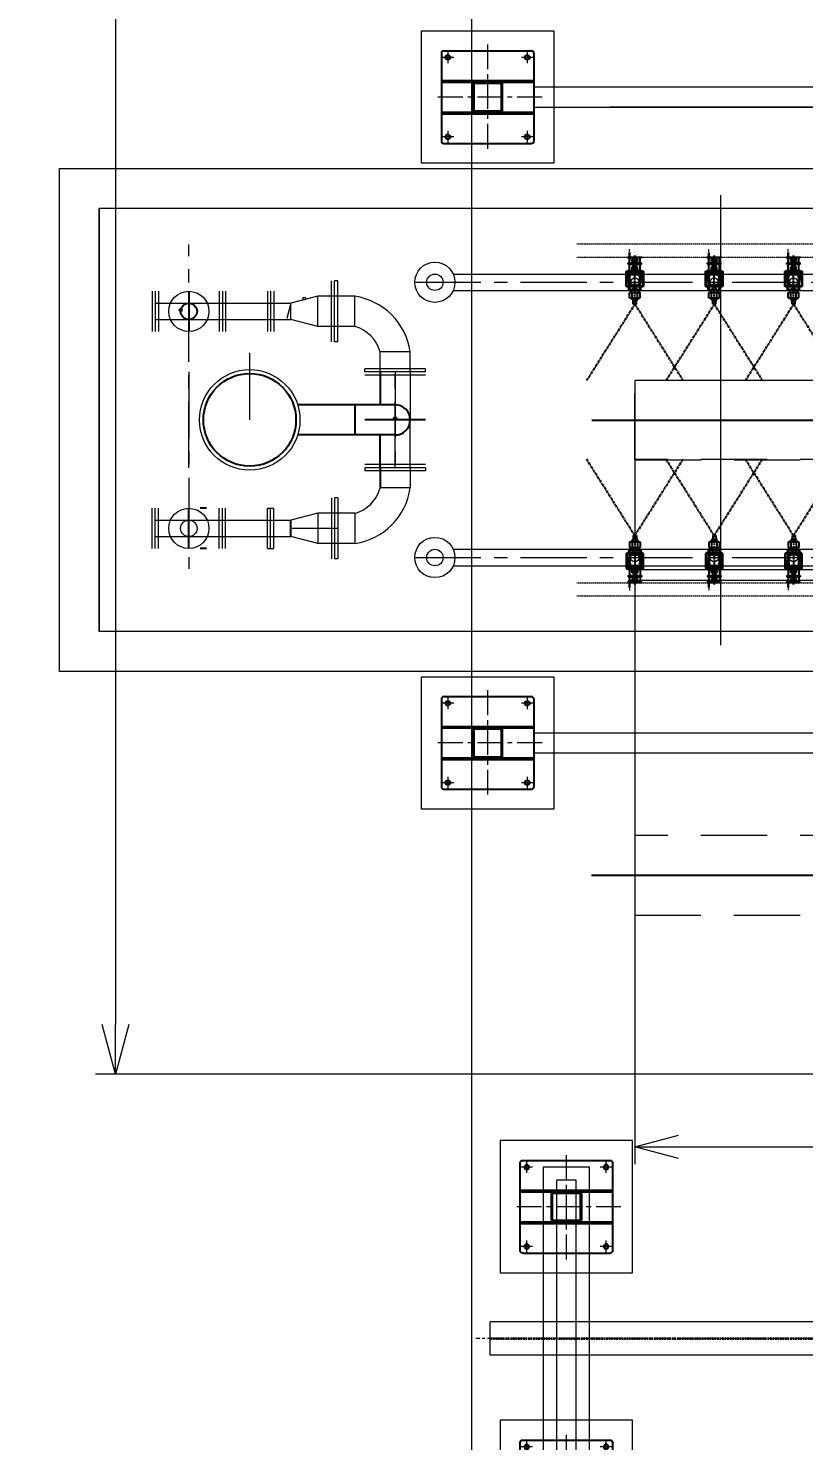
# Model space of a CAD drawing. Header units: inches. Extents: x 702888 to 852715, y 9845 to 271320.
# Drawn here: x 726536 to 729467, y 78208 to 83544 of the extents above; entities that cross this region are included whole.
import ezdxf

# ---------------------------------------------------------------- set-up
doc = ezdxf.new("R2010")
doc.units = ezdxf.units.IN
doc.header["$MEASUREMENT"] = 0
doc.header["$PDMODE"] = 34
for name, pattern in [('CENTER', [2, 1.25, -0.25, 0.25, -0.25]), ('CENTER2', [1.125, 0.75, -0.125, 0.125, -0.125]), ('CENTERX2', [4, 2.5, -0.5, 0.5, -0.5]), ('DASHED2', [0.375, 0.25, -0.125]), ('DASHEDX2', [1.5, 1, -0.5]), ('HIDDEN', [9.525, 6.35, -3.175]), ('HIDDEN2', [0.1875, 0.125, -0.0625]), ('PHANTOM2', [31.75, 15.875, -3.175, 3.175, -3.175, 3.175, -3.175])]:
    doc.linetypes.add(name, pattern=pattern)
doc.layers.get('0').update_dxf_attribs({"lineweight": 5})
doc.layers.get('Defpoints').update_dxf_attribs({"lineweight": 5})
for name, color, linetype in [('2 nb', 7, 'Continuous'), ('6nb', 230, 'Continuous'), ('Baugruppe', 1, 'Continuous'), ('Nozzle', 7, 'Continuous'), ('p5', 2, 'Continuous'), ('Riser Support', 7, 'Continuous'), ('stru pipe', 120, 'Continuous')]:
    doc.layers.add(name, color=color, linetype=linetype)
for name, color, linetype, lineweight in [('Beam 200', 6, 'Continuous', 0), ('chain', 2, 'Continuous', 5), ('cl', 6, 'CENTER', 5)]:
    doc.layers.add(name, color=color, linetype=linetype, lineweight=lineweight)
doc.dimstyles.new('D1', dxfattribs={"dimscale": 66, "dimtxt": 2.5, "dimasz": 2.5, "dimexe": 1, "dimexo": 1, "dimgap": 1.25, "dimtad": 1, "dimdec": 0, "dimdsep": 46, "dimtxsty": 'Standard', "dimblk": 'OPEN30', "dimcen": 2.5, "dimclrd": 150, "dimclre": 150, "dimclrt": 140, "dimadec": 0, "dimazin": 0, "dimtfac": 1, "dimtdec": 0, "dimtmove": 0, "dimatfit": 3, "dimfxl": 1, "dimtfill": 1, "dimlwd": 13, "dimlwe": 13, "dimarcsym": 0})

# ---------------------------------------------------------------- blocks, each defined once
blk = doc.blocks.new('A$C67DF10EB')
blk.add_lwpolyline([(-44.2, -101), (-44.2, 399), (455.8, 399), (455.8, -101)], close=True)
at = {"layer": 'cl', "color": 1, "linetype": 'CENTER', "ltscale": 100}
for p, q in [((55.8, 276.8), (55.8, 321.1)), ((355.8, 276.8), (355.8, 321.1)), ((33.7, 299), (78, 299)), ((333.7, 299), (378, 299)), ((55.8, -23.2), (55.8, 21.1)), ((355.8, -23.2), (355.8, 21.1)), ((33.7, -1), (78, -1)), ((333.7, -1), (378, -1))]:
    blk.add_line(p, q, dxfattribs=at)
at = {"layer": 'cl', "color": 1, "linetype": 'CENTER', "ltscale": 75}
for p, q in [((205.8, -50), (205.8, 347.9)), ((0, 149), (411.7, 149))]:
    blk.add_line(p, q, dxfattribs=at)
at = {"layer": 'p5', "linetype": 'Continuous'}
for p, q in [((370.8, 324), (40.8, 324)), ((30.8, -16), (30.8, 314)), ((380.8, -16), (380.8, 314)), ((380.8, 211.7), (30.8, 211.7)), ((380.8, 205.7), (30.8, 205.7)), ((380.8, 92.2), (30.8, 92.2)), ((380.8, 86.2), (30.8, 86.2)), ((370.8, -26), (40.8, -26))]:
    blk.add_line(p, q, dxfattribs=at)
for points in [[(262.6, 102.2), (262.6, 195.7, 0.414214), (252.6, 205.7), (159.1, 205.7, 0.414214), (149.1, 195.7), (149.1, 102.2, 0.414214), (159.1, 92.2), (252.6, 92.2, 0.414214)], [(257.8, 102), (257.8, 195.9, 0.414214), (252.8, 200.9), (158.9, 200.9, 0.414214), (153.9, 195.9), (153.9, 102, 0.414214), (158.9, 97), (252.8, 97, 0.414214)]]:
    blk.add_lwpolyline(points, format="xyb", close=True, dxfattribs=at)
for centre in [(55.8, 299), (355.8, 299), (55.8, -1), (355.8, -1)]:
    blk.add_circle(centre, 9, dxfattribs=at)
for centre, start, end in [((40.8, 314), 90, 180), ((370.8, 314), 0, 90), ((40.8, -16), 180, 270), ((370.8, -16), 270, 0)]:
    blk.add_arc(centre, 10, start, end, dxfattribs=at)
blk = doc.blocks.new('_Open30')
at = {"color": 0, "linetype": 'ByBlock', "lineweight": -2}
for p, q in [((-1, 0.268), (0, 0)), ((0, 0), (-1, -0.268)), ((0, 0), (-1, 0))]:
    blk.add_line(p, q, dxfattribs=at)
blk = doc.blocks.new('*D152')
at = {"layer": 'chain', "color": 150, "lineweight": 13, "transparency": 16777216}
for p, q in [((730753.7, 90345.9), (726790, 90345.9)), ((726865, 90158.4), (726865, 79780.4)), ((730753.7, 79592.9), (726790, 79592.9))]:
    blk.add_line(p, q, dxfattribs=at)
at = {"layer": 'Defpoints', "color": 0, "transparency": 16777216}
for p in [(730828.7, 90345.9), (726865, 79592.9), (730828.7, 79592.9)]:
    blk.add_point(p, dxfattribs=at)
at = {"layer": 'chain', "color": 150, "lineweight": 13, "transparency": 16777216, "xscale": 187.5, "yscale": 187.5, "zscale": 187.5}
for p, rotation in [((726865, 90345.9), 90), ((726865, 79592.9), 270)]:
    blk.add_blockref('_Open30', p, dxfattribs=dict(at, rotation=rotation))
at = {"layer": 'chain', "color": 140, "transparency": 16777216, "insert": (726677.5, 84969.4), "char_height": 187.5, "attachment_point": 5, "rotation": 90, "bg_fill": 3, "box_fill_scale": 1.25, "bg_fill_color": 256, "bg_fill_true_color": 13158600, "bg_fill_transparency": 0}
blk.add_mtext('10753', dxfattribs=at)
blk = doc.blocks.new('656u5')
at = {"color": 161}
for points in [[(728982.3, 77945.9), (729157.3, 77945.9), (729157.3, 79241.9), (728982.3, 79241.9)], [(729032.3, 77995.9), (729107.3, 77995.9), (729107.3, 79191.9), (729032.3, 79191.9)]]:
    blk.add_lwpolyline(points, close=True, dxfattribs=at)
at = {"color": 1, "xscale": -1}
for p in [(729275.7, 78942.9), (729275.7, 77886.2)]:
    blk.add_blockref('A$C67DF10EB', p, dxfattribs=at)
blk = doc.blocks.new('A$C4D81176E')
at = {"layer": 'Nozzle', "color": 2, "linetype": 'PHANTOM2', "ltscale": 0.5}
for q in [(361.3, 4.7), (361.3, -359.7)]:
    blk.add_line((73, -177.5), q, dxfattribs=at)
at = {"layer": 'Nozzle', "color": 2}
for p, q in [((-43.8, -159.8), (-43.9, -160.2)), ((-43.6, -159.4), (-43.8, -159.8)), ((-43.4, -159), (-43.6, -159.4)), ((-43.1, -158.7), (-43.4, -159)), ((-42.8, -158.4), (-43.1, -158.7)), ((-42.5, -158.1), (-42.8, -158.4)), ((-42.1, -157.9), (-42.5, -158.1)), ((-41.8, -157.7), (-42.1, -157.9)), ((-41.3, -157.6), (-41.8, -157.7)), ((-41.6, -160), (-41.8, -160.3)), ((-41.5, -159.9), (-41.6, -160)), ((-41.2, -159.7), (-41.5, -159.9)), ((-40.9, -157.5), (-41.3, -157.6)), ((-41, -159.6), (-41.2, -159.7)), ((-40.8, -159.5), (-41, -159.6)), ((-40.5, -157.5), (-40.9, -157.5)), ((-40.5, -159.5), (-40.8, -159.5)), ((17.7, -154.5), (-40.5, -157.5)), ((17.7, -156.5), (-40.5, -159.5)), ((-26.3, -156.8), (-26.3, -158.8)), ((4.2, -158.5), (4.2, -196.5)), ((16.7, -158.5), (4.2, -158.5)), ((16.9, -158.5), (16.7, -158.5)), ((17.2, -158.6), (16.9, -158.5)), ((17.4, -158.7), (17.2, -158.6)), ((17.6, -158.8), (17.4, -158.7)), ((17.8, -159), (17.6, -158.8)), ((18.1, -154.5), (17.7, -154.5)), ((17.9, -156.5), (17.7, -156.5)), ((18, -159.2), (17.8, -159)), ((18.2, -156.6), (17.9, -156.5)), ((18.1, -159.5), (18, -159.2)), ((18.5, -154.6), (18.1, -154.5)), ((18.2, -159.7), (18.1, -159.5)), ((18.4, -156.7), (18.2, -156.6)), ((18.2, -160), (18.2, -159.7)), ((18.2, -160), (18.2, -195)), ((18.6, -156.9), (18.4, -156.7)), ((18.9, -154.7), (18.5, -154.6)), ((18.8, -157), (18.6, -156.9)), ((18.9, -157.3), (18.8, -157)), ((19.3, -154.9), (18.9, -154.7)), ((19.1, -157.5), (18.9, -157.3)), ((19.2, -157.7), (19.1, -157.5)), ((19.2, -158), (19.2, -157.7)), ((19.2, -165), (19.2, -158)), ((19.7, -155.1), (19.3, -154.9)), ((20, -155.4), (19.7, -155.1)), ((20.3, -155.7), (20, -155.4)), ((20.5, -156), (20.3, -155.7)), ((20.8, -156.4), (20.5, -156)), ((20.9, -156.8), (20.8, -156.4)), ((21.1, -157.2), (20.9, -156.8)), ((21.2, -157.6), (21.1, -157.2)), ((21.2, -158), (21.2, -157.6)), ((21.2, -165), (21.2, -158)), ((49, -157.5), (28.2, -157.5)), ((28.2, -157.5), (28.2, -197.5)), ((49, -157.5), (49, -197.5)), ((-43.9, -160.2), (-44, -160.6)), ((-44, -160.6), (-44, -161)), ((-44, -194), (-44, -161)), ((-44, -194), (-44, -194.4)), ((-44, -194.4), (-43.9, -194.9)), ((-43.9, -194.9), (-43.8, -195.3)), ((-43.8, -195.3), (-43.6, -195.7)), ((-43.6, -195.7), (-43.4, -196)), ((-43.4, -196), (-43.1, -196.3)), ((-43.1, -196.3), (-42.8, -196.6)), ((-42.8, -196.6), (-42.5, -196.9)), ((-42.5, -196.9), (-42.1, -197.1)), ((-42.1, -197.1), (-41.8, -197.3)), ((-41.9, -160.5), (-42, -160.7)), ((-42, -160.7), (-42, -161)), ((-42, -194), (-42, -161)), ((-42, -194), (-42, -194.3)), ((-42, -194.3), (-41.9, -194.5)), ((-41.8, -160.3), (-41.9, -160.5)), ((-41.9, -194.5), (-41.8, -194.8)), ((-41.8, -194.8), (-41.6, -195)), ((-41.8, -197.3), (-41.3, -197.4)), ((-41.6, -195), (-41.5, -195.2)), ((-41.5, -195.2), (-41.2, -195.3)), ((-41.3, -197.4), (-40.9, -197.5)), ((-41.2, -195.3), (-41, -195.5)), ((-41, -195.5), (-40.8, -195.5)), ((-40.9, -197.5), (-40.5, -197.5)), ((-40.8, -195.5), (-40.5, -195.5)), ((17.7, -198.5), (-40.5, -195.5)), ((17.7, -200.5), (-40.5, -197.5)), ((-26.3, -196.2), (-26.3, -198.3)), ((16.7, -196.5), (4.2, -196.5)), ((16.7, -196.5), (16.9, -196.5)), ((16.7, -196.5), (16.9, -196.5)), ((16.9, -196.5), (17.2, -196.4)), ((16.9, -196.5), (17.2, -196.4)), ((17.2, -196.4), (17.4, -196.3)), ((17.2, -196.4), (17.4, -196.3)), ((17.4, -196.3), (17.6, -196.2)), ((17.4, -196.3), (17.6, -196.2)), ((17.6, -196.2), (17.8, -196)), ((17.6, -196.2), (17.8, -196)), ((17.7, -198.5), (17.9, -198.5)), ((17.7, -200.5), (18.1, -200.5)), ((17.8, -196), (18, -195.8)), ((17.8, -196), (18, -195.8)), ((17.9, -198.5), (18.2, -198.5)), ((18, -195.8), (18.1, -195.5)), ((18, -195.8), (18.1, -195.5)), ((18.1, -195.5), (18.2, -195.3)), ((18.1, -195.5), (18.2, -195.3)), ((18.1, -200.5), (18.5, -200.4)), ((28.2, -165), (18.2, -165)), ((28.2, -190), (18.2, -190)), ((18.2, -195.3), (18.2, -195)), ((18.2, -195.3), (18.2, -195)), ((18.2, -198.5), (18.4, -198.3)), ((18.4, -198.3), (18.6, -198.2)), ((18.5, -200.4), (18.9, -200.3)), ((18.6, -198.2), (18.8, -198)), ((18.8, -198), (18.9, -197.8)), ((18.9, -197.8), (19.1, -197.5)), ((18.9, -200.3), (19.3, -200.1)), ((19.1, -197.5), (19.2, -197.3)), ((19.2, -190), (19.2, -197)), ((19.2, -197.3), (19.2, -197)), ((19.3, -200.1), (19.7, -199.9)), ((19.7, -199.9), (20, -199.6)), ((20, -199.6), (20.3, -199.3)), ((20.3, -199.3), (20.5, -199)), ((20.5, -199), (20.8, -198.7)), ((20.8, -198.7), (20.9, -198.3)), ((20.9, -198.3), (21.1, -197.9)), ((21.1, -197.9), (21.2, -197.4)), ((21.2, -190), (21.2, -197)), ((21.2, -197.4), (21.2, -197)), ((49, -167.5), (28.2, -167.5)), ((49, -187.5), (28.2, -187.5)), ((49, -197.5), (28.2, -197.5)), ((49.6, -162.9), (49, -162.7)), ((49, -192.3), (49.6, -192.2)), ((50.3, -163), (49.6, -162.9)), ((49.6, -192.2), (50.3, -192)), ((50.9, -163.3), (50.3, -163)), ((50.3, -192), (50.9, -191.7)), ((51.5, -163.6), (50.9, -163.3)), ((50.9, -191.7), (51.5, -191.4)), ((52.1, -164), (51.5, -163.6)), ((51.5, -191.4), (52.1, -191.1)), ((52.6, -164.3), (52.1, -164)), ((52.1, -191.1), (52.6, -190.7)), ((53.2, -164.8), (52.6, -164.3)), ((52.6, -190.7), (53.2, -190.3)), ((53.7, -165.2), (53.2, -164.8)), ((53.2, -190.3), (53.7, -189.8)), ((54.1, -165.8), (53.7, -165.2)), ((53.7, -189.8), (54.1, -189.3)), ((54.5, -166.3), (54.1, -165.8)), ((54.1, -189.3), (54.5, -188.7)), ((54.9, -166.9), (54.5, -166.3)), ((54.5, -188.7), (54.9, -188.2)), ((55.2, -167.5), (54.9, -166.9)), ((54.9, -188.2), (55.2, -187.6)), ((55.5, -168.1), (55.2, -167.5)), ((55.2, -187.6), (55.4, -187)), ((55.4, -187), (55.6, -186.3)), ((55.6, -168.7), (55.5, -168.1)), ((55.8, -169.4), (55.6, -168.7)), ((55.6, -186.3), (55.8, -185.7)), ((56, -170.1), (55.8, -169.4)), ((55.8, -185.7), (55.9, -185)), ((55.9, -185), (56, -184.3)), ((56, -170.8), (56, -170.1)), ((56, -170.8), (56, -184.3)), ((63, -170.8), (56, -170.8)), ((63, -184.4), (56, -184.3)), ((63, -170.8), (63, -171.7)), ((73, -171.7), (63, -171.7)), ((73, -183.5), (63, -183.4)), ((63, -183.4), (63, -184.4)), ((68.7, -177.5), (73, -174.8)), ((68.7, -177.5), (73, -180.3)), ((73, -171.7), (73, -174.8)), ((73, -180.3), (73, -183.5))]:
    blk.add_line(p, q, dxfattribs=at)
at = {"layer": 'Nozzle', "color": 1, "linetype": 'CENTER2', "ltscale": 0.25}
blk.add_line((73, -177.5), (-46.9, -177.5), dxfattribs=at)
at = {"layer": 'Nozzle', "color": 8, "linetype": 'HIDDEN'}
for p, q in [((8.2, -170.5), (8.2, -184.5)), ((18.2, -170.5), (8.2, -170.5)), ((18.2, -184.5), (8.2, -184.5))]:
    blk.add_line(p, q, dxfattribs=at)
blk = doc.blocks.new('*U313')
at = {"layer": 'chain', "color": 7, "linetype": 'Continuous'}
blk.add_line((-20, -152.9, 0), (-20, -215, 0), dxfattribs=at)
at = {"layer": 'chain', "color": 5, "linetype": 'DASHEDX2'}
blk.add_line((-20, -238.1, 0), (-20, -248.1, 0), dxfattribs=at)
at = {"layer": 'chain', "color": 7, "linetype": 'Continuous'}
blk.add_circle((0, -123, 0), 16.1, dxfattribs=at)
at = {"layer": 'Riser Support', "color": 11}
for p, q in [((-25, -152.9, 0), (-25, -167.9, 0)), ((-25, -152.9, 0), (25, -152.9, 0)), ((-10, -152.9, 0), (-10, -180.9, 0)), ((10, -152.9, 0), (10, -180.9, 0)), ((25, -152.9, 0), (25, -167.9, 0)), ((-25, -160.9, 0), (25, -160.9, 0)), ((-25, -167.9, 0), (25, -167.9, 0)), ((-25, -190.9, 0), (-25, -195.9, 0)), ((-25, -190.9, 0), (25, -190.9, 0)), ((-25, -195.9, 0), (25, -195.9, 0)), ((-20, -167.9, 0), (-20, -190.9, 0)), ((-10, -180.9, 0), (-10, -173.7, 0)), ((-10, -180.9, 0), (10, -180.9, 0)), ((10, -180.9, 0), (-10, -180.9, 0)), ((-10, -201.9, 0), (-10, -209.2, 0)), ((10, -201.9, 0), (-10, -201.9, 0)), ((-7.5, -172.9, 0), (7.5, -172.9, 0)), ((-7.5, -209.9, 0), (7.5, -209.9, 0)), ((-5, -180.9, 0), (-5, -173.7, 0)), ((-5, -189, 0), (-5, -209.2, 0)), ((-4, -195.9, 0), (-4, -180.9, 0)), ((-4, -185.9, 0), (-4, -220.9, 0)), ((4, -195.9, 0), (4, -180.9, 0)), ((4, -185.9, 0), (4, -220.9, 0)), ((5, -173.7, 0), (5, -180.9, 0)), ((5, -209.2, 0), (5, -189, 0)), ((10, -173.7, 0), (10, -180.9, 0)), ((10, -209.2, 0), (10, -201.9, 0)), ((20, -167.9, 0), (20, -190.9, 0)), ((25, -190.9, 0), (25, -195.9, 0)), ((-4, -220.9, 0), (4, -220.9, 0))]:
    blk.add_line(p, q, dxfattribs=at)
at = {"layer": 'Riser Support', "color": 1, "linetype": 'CENTER2'}
blk.add_line((0, -139.1, 0), (0, -224.7, 0), dxfattribs=at)
at = {"layer": 'Riser Support'}
for p, q in [((20, -152.9, 0), (20, -215, 0)), ((-20, -195.9, 0), (-20, -235.9, 0)), ((-20, -195.9, 0), (20, -195.9, 0)), ((-20, -235.9, 0), (-20, -205.9, 0)), ((-4, -211.9, 0), (-4, -205.9, 0)), ((4, -211.9, 0), (4, -205.9, 0))]:
    blk.add_line(p, q, dxfattribs=at)
at = {"layer": 'Riser Support', "color": 11, "linetype": 'HIDDEN'}
for p, q in [((-5, -180.9, 0), (-5, -195.9, 0)), ((5, -180.9, 0), (5, -195.9, 0))]:
    blk.add_line(p, q, dxfattribs=at)
at = {"layer": 'Riser Support', "color": 1, "linetype": 'CENTER2', "ltscale": 200}
blk.add_line((0, -223.9, 0), (0, -193.9, 0), dxfattribs=at)
at = {"layer": 'Riser Support', "elevation": 0}
for points in [[(25, -165.9), (28.5, -165.9, 0.414214), (33, -161.4), (33, -110.4, 0.414214), (28.5, -105.9), (-28.5, -105.9, 0.414214), (-33, -110.4), (-33, -161.4, 0.414214), (-28.5, -165.9), (-25, -165.9)], [(25, -162.9), (28.5, -162.9, 0.414214), (30, -161.4), (30, -110.4, 0.414214), (28.5, -108.9), (-28.5, -108.9, 0.414214), (-30, -110.4), (-30, -161.4, 0.414214), (-28.5, -162.9), (-25, -162.9)]]:
    blk.add_lwpolyline(points, format="xyb", dxfattribs=at)
at = {"layer": 'Riser Support', "linetype": 'HIDDEN2', "ltscale": 0.75, "elevation": 0}
for points in [[(25, -165.9), (28.5, -165.9, 0.414214), (33, -161.4), (18, -115.4, 0.414214), (13.5, -110.9), (-13.5, -110.9, 0.414214), (-18, -115.4), (-33, -161.4, 0.414214), (-28.5, -165.9), (-25, -165.9)], [(25, -162.9), (28.5, -162.9, 0.414214), (30, -161.4), (15, -115.4, 0.414214), (13.5, -113.9), (-13.5, -113.9, 0.414214), (-15, -115.4), (-30, -161.4, 0.414214), (-28.5, -162.9), (-25, -162.9)]]:
    blk.add_lwpolyline(points, format="xyb", dxfattribs=at)
at = {"layer": 'Riser Support', "elevation": 0}
blk.add_lwpolyline([(25, -215), (-25, -215), (-25, -218), (25, -218), (25, -215)], dxfattribs=at)
at = {"layer": 'Riser Support', "color": 11}
for centre, radius, start, end in [((-7.5, -177.4, 0), 4.44, 55.6903, 124.3097), ((-7.5, -205.5, 0), 4.44, 235.6903, 304.3097), ((0, -189.5, 0), 16.6, 72.4519, 107.5481), ((0, -193.4, 0), 16.6, 252.4519, 287.5481), ((7.5, -177.4, 0), 4.44, 55.6903, 124.3097), ((7.5, -205.5, 0), 4.44, 235.6903, 304.3097)]:
    blk.add_arc(centre, radius, start, end, dxfattribs=at)
at = {"color": 0, "linetype": 'ByBlock', "lineweight": -2, "extrusion": (0, 0, -1), "xscale": -1, "zscale": -1, "rotation": 270}
blk.add_blockref('A$C4D81176E', (177.5, -113.2, 0), dxfattribs=at)
blk = doc.blocks.new('*U305')
at = {"layer": 'chain', "color": 0, "linetype": 'ByBlock', "lineweight": -2, "transparency": 16777216}
for p in [(0, 0), (300, 0)]:
    blk.add_blockref('*U313', p, dxfattribs=at)
blk = doc.blocks.new('*U291')
at = {"layer": 'chain', "color": 7, "linetype": 'Continuous'}
blk.add_line((-20, -152.9, 0), (-20, -215, 0), dxfattribs=at)
at = {"layer": 'chain', "color": 5, "linetype": 'DASHEDX2'}
blk.add_line((-20, -238.1, 0), (-20, -248.1, 0), dxfattribs=at)
at = {"layer": 'chain', "color": 7, "linetype": 'Continuous'}
blk.add_circle((0, -123, 0), 16.1, dxfattribs=at)
at = {"layer": 'Riser Support', "color": 11}
for p, q in [((-25, -152.9, 0), (-25, -167.9, 0)), ((-25, -152.9, 0), (25, -152.9, 0)), ((-10, -152.9, 0), (-10, -180.9, 0)), ((10, -152.9, 0), (10, -180.9, 0)), ((25, -152.9, 0), (25, -167.9, 0)), ((-25, -160.9, 0), (25, -160.9, 0)), ((-25, -167.9, 0), (25, -167.9, 0)), ((-25, -190.9, 0), (-25, -195.9, 0)), ((-25, -190.9, 0), (25, -190.9, 0)), ((-25, -195.9, 0), (25, -195.9, 0)), ((-20, -167.9, 0), (-20, -190.9, 0)), ((-10, -180.9, 0), (-10, -173.7, 0)), ((-10, -180.9, 0), (10, -180.9, 0)), ((10, -180.9, 0), (-10, -180.9, 0)), ((-10, -201.9, 0), (-10, -209.2, 0)), ((10, -201.9, 0), (-10, -201.9, 0)), ((-7.5, -172.9, 0), (7.5, -172.9, 0)), ((-7.5, -209.9, 0), (7.5, -209.9, 0)), ((-5, -180.9, 0), (-5, -173.7, 0)), ((-5, -189, 0), (-5, -209.2, 0)), ((-4, -195.9, 0), (-4, -180.9, 0)), ((-4, -185.9, 0), (-4, -220.9, 0)), ((4, -195.9, 0), (4, -180.9, 0)), ((4, -185.9, 0), (4, -220.9, 0)), ((5, -173.7, 0), (5, -180.9, 0)), ((5, -209.2, 0), (5, -189, 0)), ((10, -173.7, 0), (10, -180.9, 0)), ((10, -209.2, 0), (10, -201.9, 0)), ((20, -167.9, 0), (20, -190.9, 0)), ((25, -190.9, 0), (25, -195.9, 0)), ((-4, -220.9, 0), (4, -220.9, 0))]:
    blk.add_line(p, q, dxfattribs=at)
at = {"layer": 'Riser Support', "color": 1, "linetype": 'CENTER2'}
blk.add_line((0, -139.1, 0), (0, -224.7, 0), dxfattribs=at)
at = {"layer": 'Riser Support'}
for p, q in [((20, -152.9, 0), (20, -215, 0)), ((-20, -195.9, 0), (-20, -235.9, 0)), ((-20, -195.9, 0), (20, -195.9, 0)), ((-20, -235.9, 0), (-20, -205.9, 0)), ((-4, -211.9, 0), (-4, -205.9, 0)), ((4, -211.9, 0), (4, -205.9, 0))]:
    blk.add_line(p, q, dxfattribs=at)
at = {"layer": 'Riser Support', "color": 11, "linetype": 'HIDDEN'}
for p, q in [((-5, -180.9, 0), (-5, -195.9, 0)), ((5, -180.9, 0), (5, -195.9, 0))]:
    blk.add_line(p, q, dxfattribs=at)
at = {"layer": 'Riser Support', "color": 1, "linetype": 'CENTER2', "ltscale": 200}
blk.add_line((0, -223.9, 0), (0, -193.9, 0), dxfattribs=at)
at = {"layer": 'Riser Support', "elevation": 0}
for points in [[(25, -165.9), (28.5, -165.9, 0.414214), (33, -161.4), (33, -110.4, 0.414214), (28.5, -105.9), (-28.5, -105.9, 0.414214), (-33, -110.4), (-33, -161.4, 0.414214), (-28.5, -165.9), (-25, -165.9)], [(25, -162.9), (28.5, -162.9, 0.414214), (30, -161.4), (30, -110.4, 0.414214), (28.5, -108.9), (-28.5, -108.9, 0.414214), (-30, -110.4), (-30, -161.4, 0.414214), (-28.5, -162.9), (-25, -162.9)]]:
    blk.add_lwpolyline(points, format="xyb", dxfattribs=at)
at = {"layer": 'Riser Support', "linetype": 'HIDDEN2', "ltscale": 0.75, "elevation": 0}
for points in [[(25, -165.9), (28.5, -165.9, 0.414214), (33, -161.4), (18, -115.4, 0.414214), (13.5, -110.9), (-13.5, -110.9, 0.414214), (-18, -115.4), (-33, -161.4, 0.414214), (-28.5, -165.9), (-25, -165.9)], [(25, -162.9), (28.5, -162.9, 0.414214), (30, -161.4), (15, -115.4, 0.414214), (13.5, -113.9), (-13.5, -113.9, 0.414214), (-15, -115.4), (-30, -161.4, 0.414214), (-28.5, -162.9), (-25, -162.9)]]:
    blk.add_lwpolyline(points, format="xyb", dxfattribs=at)
at = {"layer": 'Riser Support', "elevation": 0}
blk.add_lwpolyline([(25, -215), (-25, -215), (-25, -218), (25, -218), (25, -215)], dxfattribs=at)
at = {"layer": 'Riser Support', "color": 11}
for centre, radius, start, end in [((-7.5, -177.4, 0), 4.44, 55.6903, 124.3097), ((-7.5, -205.5, 0), 4.44, 235.6903, 304.3097), ((0, -189.5, 0), 16.6, 72.4519, 107.5481), ((0, -193.4, 0), 16.6, 252.4519, 287.5481), ((7.5, -177.4, 0), 4.44, 55.6903, 124.3097), ((7.5, -205.5, 0), 4.44, 235.6903, 304.3097)]:
    blk.add_arc(centre, radius, start, end, dxfattribs=at)
at = {"color": 0, "linetype": 'ByBlock', "lineweight": -2, "extrusion": (0, 0, -1), "xscale": -1, "zscale": -1, "rotation": 270}
blk.add_blockref('A$C4D81176E', (177.5, -113.2, 0), dxfattribs=at)
blk = doc.blocks.new('*U303')
at = {"layer": 'chain', "color": 0, "linetype": 'ByBlock', "lineweight": -2, "transparency": 16777216}
for p in [(0, 0), (300, 0), (600, 0)]:
    blk.add_blockref('*U291', p, dxfattribs=at)
blk = doc.blocks.new('*U292')
at = {"layer": 'chain', "color": 7, "linetype": 'Continuous'}
blk.add_line((-20, -152.9, 0), (-20, -215, 0), dxfattribs=at)
at = {"layer": 'chain', "color": 5, "linetype": 'DASHEDX2'}
blk.add_line((-20, -238.1, 0), (-20, -248.1, 0), dxfattribs=at)
at = {"layer": 'chain', "color": 7, "linetype": 'Continuous'}
blk.add_circle((0, -123, 0), 16.1, dxfattribs=at)
at = {"layer": 'Riser Support', "color": 11}
for p, q in [((-25, -152.9, 0), (-25, -167.9, 0)), ((-25, -152.9, 0), (25, -152.9, 0)), ((-10, -152.9, 0), (-10, -180.9, 0)), ((10, -152.9, 0), (10, -180.9, 0)), ((25, -152.9, 0), (25, -167.9, 0)), ((-25, -160.9, 0), (25, -160.9, 0)), ((-25, -167.9, 0), (25, -167.9, 0)), ((-25, -190.9, 0), (-25, -195.9, 0)), ((-25, -190.9, 0), (25, -190.9, 0)), ((-25, -195.9, 0), (25, -195.9, 0)), ((-20, -167.9, 0), (-20, -190.9, 0)), ((-10, -180.9, 0), (-10, -173.7, 0)), ((-10, -180.9, 0), (10, -180.9, 0)), ((10, -180.9, 0), (-10, -180.9, 0)), ((-10, -201.9, 0), (-10, -209.2, 0)), ((10, -201.9, 0), (-10, -201.9, 0)), ((-7.5, -172.9, 0), (7.5, -172.9, 0)), ((-7.5, -209.9, 0), (7.5, -209.9, 0)), ((-5, -180.9, 0), (-5, -173.7, 0)), ((-5, -189, 0), (-5, -209.2, 0)), ((-4, -195.9, 0), (-4, -180.9, 0)), ((-4, -185.9, 0), (-4, -220.9, 0)), ((4, -195.9, 0), (4, -180.9, 0)), ((4, -185.9, 0), (4, -220.9, 0)), ((5, -173.7, 0), (5, -180.9, 0)), ((5, -209.2, 0), (5, -189, 0)), ((10, -173.7, 0), (10, -180.9, 0)), ((10, -209.2, 0), (10, -201.9, 0)), ((20, -167.9, 0), (20, -190.9, 0)), ((25, -190.9, 0), (25, -195.9, 0)), ((-4, -220.9, 0), (4, -220.9, 0))]:
    blk.add_line(p, q, dxfattribs=at)
at = {"layer": 'Riser Support', "color": 1, "linetype": 'CENTER2'}
blk.add_line((0, -139.1, 0), (0, -224.7, 0), dxfattribs=at)
at = {"layer": 'Riser Support'}
for p, q in [((20, -152.9, 0), (20, -215, 0)), ((-20, -195.9, 0), (-20, -235.9, 0)), ((-20, -195.9, 0), (20, -195.9, 0)), ((-20, -235.9, 0), (-20, -205.9, 0)), ((-4, -211.9, 0), (-4, -205.9, 0)), ((4, -211.9, 0), (4, -205.9, 0))]:
    blk.add_line(p, q, dxfattribs=at)
at = {"layer": 'Riser Support', "color": 11, "linetype": 'HIDDEN'}
for p, q in [((-5, -180.9, 0), (-5, -195.9, 0)), ((5, -180.9, 0), (5, -195.9, 0))]:
    blk.add_line(p, q, dxfattribs=at)
at = {"layer": 'Riser Support', "color": 1, "linetype": 'CENTER2', "ltscale": 200}
blk.add_line((0, -223.9, 0), (0, -193.9, 0), dxfattribs=at)
at = {"layer": 'Riser Support', "elevation": 0}
for points in [[(25, -165.9), (28.5, -165.9, 0.414214), (33, -161.4), (33, -110.4, 0.414214), (28.5, -105.9), (-28.5, -105.9, 0.414214), (-33, -110.4), (-33, -161.4, 0.414214), (-28.5, -165.9), (-25, -165.9)], [(25, -162.9), (28.5, -162.9, 0.414214), (30, -161.4), (30, -110.4, 0.414214), (28.5, -108.9), (-28.5, -108.9, 0.414214), (-30, -110.4), (-30, -161.4, 0.414214), (-28.5, -162.9), (-25, -162.9)]]:
    blk.add_lwpolyline(points, format="xyb", dxfattribs=at)
at = {"layer": 'Riser Support', "linetype": 'HIDDEN2', "ltscale": 0.75, "elevation": 0}
for points in [[(25, -165.9), (28.5, -165.9, 0.414214), (33, -161.4), (18, -115.4, 0.414214), (13.5, -110.9), (-13.5, -110.9, 0.414214), (-18, -115.4), (-33, -161.4, 0.414214), (-28.5, -165.9), (-25, -165.9)], [(25, -162.9), (28.5, -162.9, 0.414214), (30, -161.4), (15, -115.4, 0.414214), (13.5, -113.9), (-13.5, -113.9, 0.414214), (-15, -115.4), (-30, -161.4, 0.414214), (-28.5, -162.9), (-25, -162.9)]]:
    blk.add_lwpolyline(points, format="xyb", dxfattribs=at)
at = {"layer": 'Riser Support', "elevation": 0}
blk.add_lwpolyline([(25, -215), (-25, -215), (-25, -218), (25, -218), (25, -215)], dxfattribs=at)
at = {"layer": 'Riser Support', "color": 11}
for centre, radius, start, end in [((-7.5, -177.4, 0), 4.44, 55.6903, 124.3097), ((-7.5, -205.5, 0), 4.44, 235.6903, 304.3097), ((0, -189.5, 0), 16.6, 72.4519, 107.5481), ((0, -193.4, 0), 16.6, 252.4519, 287.5481), ((7.5, -177.4, 0), 4.44, 55.6903, 124.3097), ((7.5, -205.5, 0), 4.44, 235.6903, 304.3097)]:
    blk.add_arc(centre, radius, start, end, dxfattribs=at)
at = {"color": 0, "linetype": 'ByBlock', "lineweight": -2, "extrusion": (0, 0, -1), "xscale": -1, "zscale": -1, "rotation": 270}
blk.add_blockref('A$C4D81176E', (177.5, -113.2, 0), dxfattribs=at)
blk = doc.blocks.new('*U301')
at = {"layer": 'chain', "color": 0, "linetype": 'ByBlock', "lineweight": -2, "transparency": 16777216}
for p in [(0, 0), (300, 0)]:
    blk.add_blockref('*U292', p, dxfattribs=at)
blk = doc.blocks.new('*U311')
at = {"layer": 'chain', "color": 7, "linetype": 'Continuous'}
blk.add_line((-20, -152.9, 0), (-20, -215, 0), dxfattribs=at)
at = {"layer": 'chain', "color": 5, "linetype": 'DASHEDX2'}
blk.add_line((-20, -238.1, 0), (-20, -248.1, 0), dxfattribs=at)
at = {"layer": 'chain', "color": 7, "linetype": 'Continuous'}
blk.add_circle((0, -123, 0), 16.1, dxfattribs=at)
at = {"layer": 'Riser Support', "color": 11}
for p, q in [((-25, -152.9, 0), (-25, -167.9, 0)), ((-25, -152.9, 0), (25, -152.9, 0)), ((-10, -152.9, 0), (-10, -180.9, 0)), ((10, -152.9, 0), (10, -180.9, 0)), ((25, -152.9, 0), (25, -167.9, 0)), ((-25, -160.9, 0), (25, -160.9, 0)), ((-25, -167.9, 0), (25, -167.9, 0)), ((-25, -190.9, 0), (-25, -195.9, 0)), ((-25, -190.9, 0), (25, -190.9, 0)), ((-25, -195.9, 0), (25, -195.9, 0)), ((-20, -167.9, 0), (-20, -190.9, 0)), ((-10, -180.9, 0), (-10, -173.7, 0)), ((-10, -180.9, 0), (10, -180.9, 0)), ((10, -180.9, 0), (-10, -180.9, 0)), ((-10, -201.9, 0), (-10, -209.2, 0)), ((10, -201.9, 0), (-10, -201.9, 0)), ((-7.5, -172.9, 0), (7.5, -172.9, 0)), ((-7.5, -209.9, 0), (7.5, -209.9, 0)), ((-5, -180.9, 0), (-5, -173.7, 0)), ((-5, -189, 0), (-5, -209.2, 0)), ((-4, -195.9, 0), (-4, -180.9, 0)), ((-4, -185.9, 0), (-4, -220.9, 0)), ((4, -195.9, 0), (4, -180.9, 0)), ((4, -185.9, 0), (4, -220.9, 0)), ((5, -173.7, 0), (5, -180.9, 0)), ((5, -209.2, 0), (5, -189, 0)), ((10, -173.7, 0), (10, -180.9, 0)), ((10, -209.2, 0), (10, -201.9, 0)), ((20, -167.9, 0), (20, -190.9, 0)), ((25, -190.9, 0), (25, -195.9, 0)), ((-4, -220.9, 0), (4, -220.9, 0))]:
    blk.add_line(p, q, dxfattribs=at)
at = {"layer": 'Riser Support', "color": 1, "linetype": 'CENTER2'}
blk.add_line((0, -139.1, 0), (0, -224.7, 0), dxfattribs=at)
at = {"layer": 'Riser Support'}
for p, q in [((20, -152.9, 0), (20, -215, 0)), ((-20, -195.9, 0), (-20, -235.9, 0)), ((-20, -195.9, 0), (20, -195.9, 0)), ((-20, -235.9, 0), (-20, -205.9, 0)), ((-4, -211.9, 0), (-4, -205.9, 0)), ((4, -211.9, 0), (4, -205.9, 0))]:
    blk.add_line(p, q, dxfattribs=at)
at = {"layer": 'Riser Support', "color": 11, "linetype": 'HIDDEN'}
for p, q in [((-5, -180.9, 0), (-5, -195.9, 0)), ((5, -180.9, 0), (5, -195.9, 0))]:
    blk.add_line(p, q, dxfattribs=at)
at = {"layer": 'Riser Support', "color": 1, "linetype": 'CENTER2', "ltscale": 200}
blk.add_line((0, -223.9, 0), (0, -193.9, 0), dxfattribs=at)
at = {"layer": 'Riser Support', "elevation": 0}
for points in [[(25, -165.9), (28.5, -165.9, 0.414214), (33, -161.4), (33, -110.4, 0.414214), (28.5, -105.9), (-28.5, -105.9, 0.414214), (-33, -110.4), (-33, -161.4, 0.414214), (-28.5, -165.9), (-25, -165.9)], [(25, -162.9), (28.5, -162.9, 0.414214), (30, -161.4), (30, -110.4, 0.414214), (28.5, -108.9), (-28.5, -108.9, 0.414214), (-30, -110.4), (-30, -161.4, 0.414214), (-28.5, -162.9), (-25, -162.9)]]:
    blk.add_lwpolyline(points, format="xyb", dxfattribs=at)
at = {"layer": 'Riser Support', "linetype": 'HIDDEN2', "ltscale": 0.75, "elevation": 0}
for points in [[(25, -165.9), (28.5, -165.9, 0.414214), (33, -161.4), (18, -115.4, 0.414214), (13.5, -110.9), (-13.5, -110.9, 0.414214), (-18, -115.4), (-33, -161.4, 0.414214), (-28.5, -165.9), (-25, -165.9)], [(25, -162.9), (28.5, -162.9, 0.414214), (30, -161.4), (15, -115.4, 0.414214), (13.5, -113.9), (-13.5, -113.9, 0.414214), (-15, -115.4), (-30, -161.4, 0.414214), (-28.5, -162.9), (-25, -162.9)]]:
    blk.add_lwpolyline(points, format="xyb", dxfattribs=at)
at = {"layer": 'Riser Support', "elevation": 0}
blk.add_lwpolyline([(25, -215), (-25, -215), (-25, -218), (25, -218), (25, -215)], dxfattribs=at)
at = {"layer": 'Riser Support', "color": 11}
for centre, radius, start, end in [((-7.5, -177.4, 0), 4.44, 55.6903, 124.3097), ((-7.5, -205.5, 0), 4.44, 235.6903, 304.3097), ((0, -189.5, 0), 16.6, 72.4519, 107.5481), ((0, -193.4, 0), 16.6, 252.4519, 287.5481), ((7.5, -177.4, 0), 4.44, 55.6903, 124.3097), ((7.5, -205.5, 0), 4.44, 235.6903, 304.3097)]:
    blk.add_arc(centre, radius, start, end, dxfattribs=at)
at = {"color": 0, "linetype": 'ByBlock', "lineweight": -2, "extrusion": (0, 0, -1), "xscale": -1, "zscale": -1, "rotation": 270}
blk.add_blockref('A$C4D81176E', (177.5, -113.2, 0), dxfattribs=at)
blk = doc.blocks.new('*U310')
at = {"layer": 'chain', "color": 0, "linetype": 'ByBlock', "lineweight": -2, "transparency": 16777216}
for p in [(0, 0), (300, 0), (600, 0)]:
    blk.add_blockref('*U311', p, dxfattribs=at)
blk = doc.blocks.new('A$C3bb54d8b')
at = {"color": 161}
for p, q in [((-15001.02, -10910.06), (-17161.2, -10910.06)), ((-17161.2, -10985.06), (-15001.02, -10985.06))]:
    blk.add_line(p, q, dxfattribs=at)
for p, q in [((-19243, -13117.56), (-19243, -11217.56)), ((-19243, -11217.56), (-2418, -11217.56)), ((-19093, -12967.56), (-19093, -11367.56)), ((-19093, -11367.56), (-2568, -11367.56)), ((-19093, -11367.56), (-19093, -12967.56)), ((-2568, -12967.56), (-19093, -12967.56)), ((-2418, -13117.56), (-19243, -13117.56))]:
    blk.add_line(p, q)
at = {"color": 1, "linetype": 'CENTERX2', "ltscale": 100}
for p, q in [((-18754, -12348.56), (-18754, -11504.97)), ((-18191, -11642.56), (-18203, -11642.56)), ((-17900, -11647.56), (-2749.1, -11647.56)), ((-18754, -11986.56), (-18754, -12730.15)), ((-18089, -11986.56), (-18089, -11974.56)), ((-17974, -12348.56), (-17974, -11974.56)), ((-17974, -11986.56), (-17974, -12360.56)), ((-18089, -12348.56), (-18089, -12360.56)), ((-18191, -12577.56), (-18363.96, -12577.56)), ((-18191, -12692.56), (-18203, -12692.56)), ((-17900, -12687.56), (-2749.1, -12687.56))]:
    blk.add_line(p, q, dxfattribs=at)
at = {"color": 1, "linetype": 'DASHED2', "ltscale": 1000}
blk.add_lwpolyline([(-3068.04, -12317.56), (-17068.04, -12317.56), (-17068.04, -12017.56), (-3068.04, -12017.56)], close=True, dxfattribs=at)
at = {"layer": '2 nb'}
for p, q in [((-18754, -11681.56), (-18754, -11833.56)), ((-18754, -12653.56), (-18754, -12501.56))]:
    blk.add_line(p, q, dxfattribs=at)
for centre, radius in [((-18754, -11757.56), 31), ((-18785, -11752.56), 5), ((-17974, -12162.56), 5)]:
    blk.add_circle(centre, radius, dxfattribs=at)
at = {"layer": '6nb'}
for p, q in [((-18687, -12501.56), (-18711, -12501.56)), ((-18369, -12608.56), (-18369, -12546.56)), ((-18687, -12653.56), (-18711, -12653.56))]:
    blk.add_line(p, q, dxfattribs=at)
blk.add_circle((-18524, -12167.56), 175, dxfattribs=at)
at = {"layer": 'chain', "color": 5, "linetype": 'DASHEDX2'}
for p, q in [((-17286.99, -11502.56), (-2849.1, -11502.56)), ((-17286.99, -11552.56), (-2849.1, -11552.56)), ((-17286.99, -12782.56), (-2849.1, -12782.56)), ((-17286.99, -12832.56), (-2849.1, -12832.56))]:
    blk.add_line(p, q, dxfattribs=at)
at = {"layer": 'chain', "color": 3}
for p, q in [((-17754.61, -11616.56), (-2849.1, -11616.56)), ((-18893, -11681.56), (-18893, -11833.56)), ((-18881, -11681.56), (-18881, -11833.56)), ((-18881, -11681.56), (-18881, -11833.56)), ((-18869, -11681.56), (-18869, -11833.56)), ((-18639, -11681.56), (-18639, -11833.56)), ((-18627, -11681.56), (-18627, -11833.56)), ((-18615, -11681.56), (-18615, -11833.56)), ((-18457, -11681.56), (-18457, -11833.56)), ((-18445, -11681.56), (-18445, -11833.56)), ((-18433, -11681.56), (-18433, -11833.56)), ((-18215, -11872.56), (-18215, -11642.56)), ((-18203, -11872.56), (-18203, -11642.56)), ((-18191, -11872.56), (-18191, -11642.56)), ((-17754.61, -11678.56), (-2849.1, -11678.56)), ((-18881, -11726.56), (-18369, -11726.56)), ((-18369, -11726.56), (-18383.84, -11784.78)), ((-18267, -11700.56), (-18369, -11726.56)), ((-18369, -11788.56), (-18369, -11726.56)), ((-18267, -11814.56), (-18267, -11700.56)), ((-18127, -11700.56), (-18267, -11700.56)), ((-18127, -11814.38), (-18127, -11700.56)), ((-18881, -11788.56), (-18369, -11788.56)), ((-18267, -11814.56), (-18369, -11788.56)), ((-18126.32, -11814.56), (-18267, -11814.56)), ((-18191, -11872.56), (-18203, -11872.56)), ((-18031, -11986.56), (-18031, -11910.38)), ((-17917.16, -11910.56), (-18030.95, -11910.56)), ((-17917, -11986.56), (-17917, -11910.56)), ((-17859, -11974.56), (-18089, -11974.56)), ((-17859, -11986.56), (-18089, -11986.56)), ((-17859, -11986.56), (-18089, -11986.56)), ((-17859, -11998.56), (-18089, -11998.56)), ((-17917, -11986.56), (-17917, -12167.56)), ((-17859, -11986.56), (-17859, -11974.56)), ((-17917, -12348.56), (-17917, -12167.56)), ((-17859, -12336.56), (-18089, -12336.56)), ((-17859, -12348.56), (-18089, -12348.56)), ((-17859, -12348.56), (-18089, -12348.56)), ((-17859, -12360.56), (-18089, -12360.56)), ((-17917, -12348.56), (-17917, -12424.56)), ((-17859, -12348.56), (-17859, -12360.56)), ((-17917.16, -12424.56), (-18030.95, -12424.56)), ((-18215, -12462.56), (-18215, -12692.56)), ((-18203, -12462.56), (-18203, -12692.56)), ((-18191, -12462.56), (-18203, -12462.56)), ((-18191, -12462.56), (-18191, -12692.56)), ((-18893, -12653.56), (-18893, -12501.56)), ((-18881, -12653.56), (-18881, -12501.56)), ((-18881, -12653.56), (-18881, -12501.56)), ((-18869, -12653.56), (-18869, -12501.56)), ((-18639, -12653.56), (-18639, -12501.56)), ((-18627, -12653.56), (-18627, -12501.56)), ((-18615, -12653.56), (-18615, -12501.56)), ((-18457, -12501.56), (-18433, -12501.56)), ((-18457, -12653.56), (-18457, -12501.56)), ((-18445, -12653.56), (-18445, -12501.56)), ((-18433, -12653.56), (-18433, -12501.56)), ((-18267, -12520.56), (-18369, -12546.56)), ((-18267, -12520.56), (-18267, -12634.56)), ((-18126.32, -12520.56), (-18267, -12520.56)), ((-18127, -12520.75), (-18127, -12634.56)), ((-18881, -12546.56), (-18369, -12546.56)), ((-18369, -12608.56), (-18369, -12546.56)), ((-18881, -12608.56), (-18369, -12608.56)), ((-18267, -12634.56), (-18369, -12608.56)), ((-18127, -12634.56), (-18267, -12634.56)), ((-18457, -12653.56), (-18433, -12653.56)), ((-17754.61, -12656.56), (-2902.93, -12656.56)), ((-17754.61, -12718.56), (-2902.93, -12718.56))]:
    blk.add_line(p, q, dxfattribs=at)
at = {"layer": 'chain', "color": 7, "linetype": 'Continuous'}
for p, q in [((-18524, -12167.56), (-18524, -11914.67)), ((-17088.04, -12732.46), (-2948.04, -12732.46)), ((-17088.04, -12772.46), (-2948.04, -12772.46))]:
    blk.add_line(p, q, dxfattribs=at)
at = {"layer": 'chain', "color": 3}
for centre, radius in [((-17824, -11647.56), 76), ((-17824, -11647.56), 76), ((-17824, -11647.56), 76), ((-17824, -11647.56), 31), ((-17824, -11647.56), 31), ((-17824, -11647.56), 31), ((-18754, -11757.56), 76), ((-18318, -11708.56), 5), ((-18754, -12577.56), 76), ((-18754, -12577.56), 31), ((-17824, -12687.56), 76), ((-17824, -12687.56), 31)]:
    blk.add_circle(centre, radius, dxfattribs=at)
at = {"layer": 'chain', "color": 7, "linetype": 'Continuous'}
blk.add_circle((-18524, -12167.56), 190, dxfattribs=at)
at = {"layer": 'chain', "color": 3}
for centre, radius, start, end in [((-18162.28, -11945.66), 247.63, 8.14875, 81.80814), ((-18162.28, -11945.66), 135.94, 14.96288, 74.95666), ((-18162.28, -12389.46), 135.94, 285.04334, 345.03712), ((-18162.28, -12389.46), 247.63, 278.19186, 351.85125)]:
    blk.add_arc(centre, radius, start, end, dxfattribs=at)
at = {"layer": 'stru pipe'}
for p, q in [((-18031, -11986.56), (-18031, -12110.56)), ((-17974, -12110.56), (-18342.75, -12110.56)), ((-18127, -12110.56), (-18127, -12224.56)), ((-17859, -12167.56), (-18089, -12167.56)), ((-17859, -12167.56), (-18089, -12167.56)), ((-17974, -12224.56), (-18342.75, -12224.56)), ((-18031, -12348.56), (-18031, -12224.56)), ((-18031, -12348.56), (-18031, -12424.75))]:
    blk.add_line(p, q, dxfattribs=at)
blk.add_arc((-17974, -12167.56), 57, 270, 90, dxfattribs=at)
blk.add_arc((-17974, -12167.56), 57, 270, 90, dxfattribs=at)
at = {"layer": 'chain', "color": 7, "linetype": 'Continuous', "xscale": -1, "rotation": 180}
for name, p in [('*U310', (-17068.04, -11770.61, 0)), ('*U301', (-16768.04, -11770.61, 0))]:
    blk.add_blockref(name, p, dxfattribs=at)
at = {"layer": 'chain', "color": 7, "linetype": 'Continuous'}
for name, p in [('*U303', (-17068.04, -12564.51, 0)), ('*U305', (-16768.04, -12564.51, 0))]:
    blk.add_blockref(name, p, dxfattribs=at)
blk = doc.blocks.new('*D327')
at = {"color": 150, "lineweight": 13, "transparency": 16777216}
for p, q in [((728828.9, 81998.1), (728828.9, 79252.5)), ((742828.9, 81998.1), (742828.9, 79252.5)), ((728993.9, 79318.5), (742663.9, 79318.5))]:
    blk.add_line(p, q, dxfattribs=at)
at = {"layer": 'Defpoints', "color": 0, "transparency": 16777216}
for p in [(728828.9, 82064.1), (742828.9, 82064.1), (742828.9, 79318.5)]:
    blk.add_point(p, dxfattribs=at)
at = {"color": 150, "lineweight": 13, "transparency": 16777216, "xscale": 165, "yscale": 165, "zscale": 165, "rotation": 180}
blk.add_blockref('_Open30', (728828.9, 79318.5), dxfattribs=at)
at = {"color": 150, "lineweight": 13, "transparency": 16777216, "xscale": 165, "yscale": 165, "zscale": 165}
blk.add_blockref('_Open30', (742828.9, 79318.5), dxfattribs=at)
at = {"color": 140, "transparency": 16777216, "insert": (735828.9, 79483.5), "char_height": 165, "attachment_point": 5, "bg_fill": 3, "box_fill_scale": 1.25, "bg_fill_color": 256, "bg_fill_true_color": 13158600, "bg_fill_transparency": 0}
blk.add_mtext('14000', dxfattribs=at)
blk = doc.blocks.new('t565')
at = {"color": 1, "linetype": 'DASHED2', "ltscale": 1000}
for p, q in [((728828.9, 82214.1), (728828.9, 81914.1)), ((742828.9, 82214.1), (728828.9, 82214.1)), ((728828.9, 81914.1), (742828.9, 81914.1))]:
    blk.add_line(p, q, dxfattribs=at)
at = {"layer": 'Baugruppe'}
blk.add_line((728665.6, 82064.1), (743048.2, 82064.1), dxfattribs=at)
blk = doc.blocks.new('RTJHTYJTY')
for p, q in [((730325.9, 78656.6), (728282.3, 78656.6)), ((728282.3, 78531.6), (728282.3, 78656.6)), ((730325.9, 78531.6), (730325.9, 78656.6)), ((730325.9, 78531.6), (728282.3, 78531.6))]:
    blk.add_line(p, q)
at = {"linetype": 'CENTER2', "ltscale": 80}
blk.add_line((730402.1, 78594.1), (728227.4, 78594.1), dxfattribs=at)
at = {"linetype": 'HIDDEN'}
for p, q in [((728282.3, 78596.9), (730325.9, 78596.9)), ((728282.3, 78591.2), (730325.9, 78591.2))]:
    blk.add_line(p, q, dxfattribs=at)

msp = doc.modelspace()

# ---------------------------------------------------------------- linework, layer by layer
at = {"color": 161}
for p, q in [((731225.668, 83321.624), (728447.118, 83321.624)), ((728447.118, 83321.624), (728447.118, 83246.624)), ((728447.118, 83246.624), (731225.668, 83246.624)), ((731225.668, 80881.624), (728447.118, 80881.624)), ((728447.118, 80881.624), (728447.118, 80806.624)), ((728447.118, 80806.624), (731225.668, 80806.624))]:
    msp.add_line(p, q, dxfattribs=at)
at = {"color": 8}
msp.add_line((729153.868, 81214.124), (729153.868, 82914.124), dxfattribs=at)
at = {"color": 1, "linetype": 'DASHED2', "ltscale": 1000}
msp.add_line((742828.868, 82214.124), (728828.868, 82214.124), dxfattribs=at)
at = {"color": 1}
msp.add_lwpolyline([(812126.582, 98876.167), (728211.764, 98876.167), (728211.764, 74112.45), (812126.582, 74112.45)], close=True, dxfattribs=at)

# ---------------------------------------------------------------- block references
at = {"color": 1, "rotation": 180}
for p in [(728477.955, 83433.093), (728477.955, 80993.093)]:
    msp.add_blockref('A$C67DF10EB', p, dxfattribs=at)
msp.add_blockref('656u5', (-500, 0))
at = {"layer": 'Beam 200'}
msp.add_blockref('RTJHTYJTY', (0, 0), dxfattribs=at)

# ---------------------------------------------------------------- next in the draw order: dimensions: what is measured, and where the dimension line sits
at = {"layer": 'chain', "color": 1}
dim = msp.add_linear_dim(base=(726865.044, 79592.915), p1=(730828.668, 90345.931), p2=(730828.668, 79592.915), angle=90, dimstyle='D1', override={"dimscale": 75}, dxfattribs=at)
dim.commit()
dim.dimension.update_dxf_attribs({"geometry": '*D152', "text_midpoint": (726677.544, 84969.423)})

# ---------------------------------------------------------------- next in the draw order: block references
msp.add_blockref('A$C3bb54d8b', (745896.712, 94232.263))

# ---------------------------------------------------------------- next in the draw order: dimensions: what is measured, and where the dimension line sits
dim = msp.add_linear_dim(base=(742828.868, 79318.525), p1=(728828.868, 82064.124), p2=(742828.868, 82064.124), dimstyle='D1')
dim.commit()
dim.dimension.update_dxf_attribs({"geometry": '*D327', "text_midpoint": (735828.868, 79483.525)})

# ---------------------------------------------------------------- next in the draw order: block references
for p in [(0, 0), (-0.437, -1720)]:
    msp.add_blockref('t565', p)

doc.saveas('drawing.dxf')
